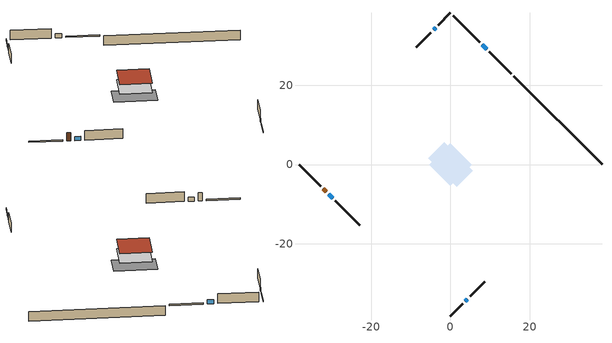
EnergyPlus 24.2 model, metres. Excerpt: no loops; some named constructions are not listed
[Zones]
conditioned space
 floor adiabatic (AdiabaticFloorConstruction): -5.34,0 0,5.34 5.34,0 0,-5.34 z0.3
 floor foundation (Slab1 construction): -5.57,1.59 -1.59,5.57 5.57,-1.59 1.59,-5.57 z-2.13
 wall outside (RimJoist1 construction): 15.27,22.94 9.75,28.46 z0.3:0.61
 wall outside (RimJoist2 construction): 0,-38.21 3.06,-35.15 z0.3:0.61
 wall outside (RimJoist3 construction): -38.21,0 -32.69,-5.52 z0.3:0.61
 wall outside (RimJoist4 construction): 0,38.21 -3.06,35.15 z0.3:0.61
 wall outside (AdiabaticWallConstruction 1): -32.04,-6.17 -31.39,-6.82 z0.3:2.34
 wall outside (AdiabaticWallConstruction): 9.09,29.12 8.05,30.16 / -30.73,-7.48 -29.69,-8.52 z0.3:1.31; 3.72,-34.49 4.28,-33.93 / -3.72,34.49 -4.28,33.93 z0.3:1.34
 wall outside (Wall1 construction): 7.39,30.82 0.66,37.55 z0.3:2.74
 wall outside (Wall2 construction): 4.94,-33.27 8.68,-29.53 z0.3:2.74
 wall outside (Wall3 construction): -29.03,-9.18 -22.83,-15.38 z0.3:2.74
 wall outside (Wall4 construction): -4.94,33.27 -8.68,29.53 z0.3:2.74
 wall foundation (FoundationWall1 construction): 38.21,0 15.93,22.29 z-2.13:0.3
 window (WindowConstruction): 9.09,29.12 8.05,30.16 z0.3:1.31
 window (WindowConstruction 1): 3.72,-34.49 4.28,-33.93 z0.3:1.34
 window (WindowConstruction 2): -30.73,-7.48 -29.69,-8.52 z0.3:1.31
 window (WindowConstruction 3): -3.72,34.49 -4.28,33.93 z0.3:1.34
 door (Door): -32.04,-6.17 -31.39,-6.82 z0.3:2.34
 ceiling adiabatic (AdiabaticFloorConstruction): 0,-5.34 5.34,0 0,5.34 -5.34,0 z0.3
 roof outside (Roof1 construction): 0,5.34 -5.34,0 0,-5.34 5.34,0 z2.74
[Schedule:Day:Interval]
cooling season schedule day; cooling season schedule day 2; cooling season schedule default day; natural vent schedule default day: No, 24:00, 0
cooling season schedule day 1; natural vent schedule day: No, 24:00, 1
[Schedule:Week:Daily]
cooling season schedule Week Rule - Jan1-May26: cooling season schedule day, cooling season schedule day, cooling season schedule day, cooling season schedule day, cooling season schedule day, cooling season schedule day, cooling season schedule day, cooling season schedule default day, cooling season schedule default day, cooling season schedule default day, cooling season schedule default day, cooling season schedule default day
cooling season schedule Week Rule - May27-Jun2: cooling season schedule day, cooling season schedule day, cooling season schedule day, cooling season schedule day, cooling season schedule day, cooling season schedule day 1, cooling season schedule day 1, cooling season schedule default day, cooling season schedule default day, cooling season schedule default day, cooling season schedule default day, cooling season schedule default day
cooling season schedule Week Rule - Jun3-Sep29: cooling season schedule day 1, cooling season schedule day 1, cooling season schedule day 1, cooling season schedule day 1, cooling season schedule day 1, cooling season schedule day 1, cooling season schedule day 1, cooling season schedule default day, cooling season schedule default day, cooling season schedule default day, cooling season schedule default day, cooling season schedule default day
cooling season schedule Week Rule - Sep30-Oct6: cooling season schedule day 1, cooling season schedule day 2, cooling season schedule day 2, cooling season schedule day 2, cooling season schedule day 2, cooling season schedule day 2, cooling season schedule day 2, cooling season schedule default day, cooling season schedule default day, cooling season schedule default day, cooling season schedule default day, cooling season schedule default day
cooling season schedule Week Rule - Oct7-Dec31: cooling season schedule day 2, cooling season schedule day 2, cooling season schedule day 2, cooling season schedule day 2, cooling season schedule day 2, cooling season schedule day 2, cooling season schedule day 2, cooling season schedule default day, cooling season schedule default day, cooling season schedule default day, cooling season schedule default day, cooling season schedule default day
natural vent schedule Week Rule - Jan7-Dec31: natural vent schedule default day, natural vent schedule day, natural vent schedule default day, natural vent schedule day, natural vent schedule default day, natural vent schedule day, natural vent schedule default day, natural vent schedule default day, natural vent schedule default day, natural vent schedule default day, natural vent schedule default day, natural vent schedule default day
[Schedule:Year]
cooling season schedule: cooling season schedule Week Rule - Jan1-May26, 1, 1, 5, 26, cooling season schedule Week Rule - May27-Jun2, 5, 27, 6, 2, cooling season schedule Week Rule - Jun3-Sep29, 6, 3, 9, 29, cooling season schedule Week Rule - Sep30-Oct6, 9, 30, 10, 6, cooling season schedule Week Rule - Oct7-Dec31, 10, 7, 12, 31
